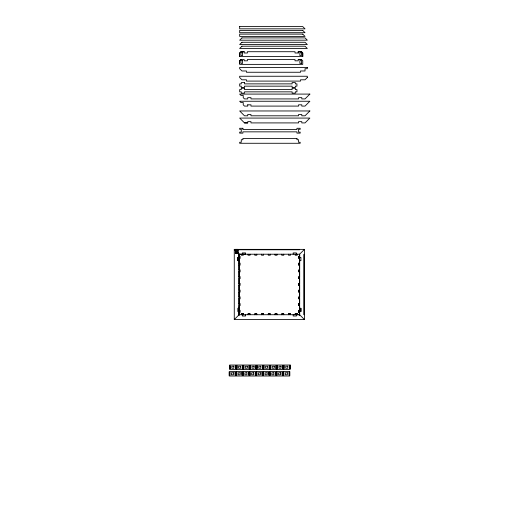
<?xml version="1.0" encoding="UTF-8"?>
<svg xmlns="http://www.w3.org/2000/svg" width="531" height="531" viewBox="0 0 531 531"><rect width="100%" height="100%" fill="white"/><g stroke="black" fill="none" stroke-linecap="round" stroke-linejoin="round"><path stroke-width="0.8" d="M237.828 252.922L235.552 252.929L237.828 252.922L237.828 249.364L235.552 249.364M234.271 319.569L234.271 249.371L304.469 249.371L304.469 319.569L234.271 319.569L239.109 314.73L239.109 312.308L240.118 312.328L240.112 310.31L239.109 310.31M239.116 310.688L239.109 258.245L239.103 260.668L237.835 260.668L237.828 257.442L239.116 257.442L239.109 254.21L234.271 249.371L238.034 253.134M239.109 256.632L239.109 254.21L237.828 252.935L235.552 252.935M298.236 53L298.236 51.719L301.469 51.719L302.75 53L302.743 56.565L239.667 56.565L239.667 53.007L240.948 51.719L244.174 51.719L244.174 53L247.4 52.994L247.4 51.713L295.01 51.719L295.01 53L298.236 53L298.236 51.719L301.469 51.719L302.743 53.007L302.743 56.565M304.469 319.569L299.63 314.73L299.63 311.505L300.911 311.505L300.911 308.272L299.63 308.272M299.63 269.695L299.637 254.21L304.469 249.371M237.842 252.929L237.842 250.373M239.109 313.117L239.109 311.505L237.828 311.505L237.828 308.272L239.103 308.272L239.109 314.737M299.623 313.117L299.63 311.505M240.948 59.538L239.66 60.819L239.667 64.377L302.743 64.377L302.75 60.819L301.469 59.538L298.236 59.538L298.236 60.819L295.01 60.819L295.01 59.538L247.406 59.532L247.406 60.819L244.18 60.819L244.18 59.538L240.948 59.538L239.66 60.819L239.667 63.096M244.499 122.92L247.738 122.92L247.738 121.632L250.964 121.632L250.964 122.913L298.568 122.913L298.568 121.639L301.8 121.639L301.8 122.92L305.026 122.92L309.865 118.074L239.667 118.074L244.499 122.92L247.738 122.913M229.638 365.806L230.646 366.178L229.638 366.503M290.152 365.806L289.196 366.125L290.152 366.503M229.638 366.908L230.646 367.286L229.638 367.605M290.152 366.908L289.196 367.226L290.152 367.605M229.638 368.016L230.653 368.395L229.638 368.713M290.152 368.016L289.203 368.341L290.152 368.713M229.233 372.317L230.248 372.696L229.233 373.014M289.753 372.317L288.798 372.643L289.753 373.014M229.233 373.419L230.248 373.797L229.233 374.116M289.753 373.419L288.798 373.744L289.753 374.116M229.233 374.528L230.248 374.906L229.233 375.231M289.753 374.528L288.798 374.853L289.753 375.231M244.174 51.719L240.948 51.719L239.667 53.007L239.667 56.565M298.236 59.538L301.469 59.538M239.123 249.769L299.637 249.769M238.027 250.652L235.552 250.652L235.552 253.128M235.279 252.929L238.1 252.929M238.346 254.21L299.637 254.21L299.63 315.5M239.109 256.407L240.118 256.407L240.112 258.424L239.109 258.424M298.621 256.42L299.637 256.413M299.623 255.823L299.63 257.442L300.918 257.442L300.918 260.668L299.637 260.668L299.623 310.688L299.637 305.81M299.637 258.431L298.621 258.438L298.628 256.413M239.109 263.144L240.118 263.144L240.118 265.161L239.109 265.161M299.637 263.15L298.621 263.157L298.621 265.175L299.637 265.168M239.109 269.887L240.118 269.887L240.118 271.905L239.109 271.905M299.637 269.887L298.621 269.894L298.621 271.912L299.637 271.905M239.109 276.624L240.118 276.624L240.118 278.642L239.109 278.642M299.637 276.624L298.621 276.631L298.621 278.649L299.637 278.642M239.109 283.362L240.118 283.362L240.118 285.379L239.109 285.379M299.637 283.368L298.621 283.368L298.621 285.386L299.637 285.379M239.109 290.099L240.118 290.099L240.112 292.116L239.109 292.116M299.637 290.105L298.621 290.105L298.621 292.123L299.637 292.123M239.109 296.836L240.118 296.836L240.118 298.853L239.109 298.853M299.637 296.842L298.621 296.842L298.621 298.86L299.637 298.86M239.109 303.573L240.118 303.573L240.112 305.59L239.109 305.59M299.637 303.579L298.621 303.586L298.621 305.597L299.637 305.597M299.637 310.316L298.621 310.323L298.621 312.341L299.63 312.341M298.628 312.334L299.637 312.334L299.637 314.737L238.346 314.73M243.331 313.728L243.331 314.737L243.344 313.728L241.313 313.728L241.313 314.737M263.555 313.728L261.524 313.728L261.524 314.737M295.223 313.728L295.223 314.737L295.216 313.728L297.241 313.728M241.432 313.808L243.218 313.808M248.169 313.808L249.955 313.808M254.913 313.808L256.699 313.808M261.65 313.808L263.436 313.808M268.387 313.808L270.173 313.808M275.124 313.808L276.91 313.808M281.861 313.808L283.647 313.808M288.599 313.808L290.384 313.808M295.336 313.808L297.121 313.808M241.532 254.21L239.109 254.21L239.123 315.5M243.145 254.21L245.568 254.21L245.561 252.929L242.335 252.929L242.335 254.21M297.207 314.73L299.637 314.737M239.109 255.823L239.116 257.442M300.904 308.272L300.911 311.505M299.637 257.442L299.63 254.21L299.637 256.632M299.63 271.334L299.63 277.082M299.63 278.722L299.637 283.647M299.637 285.286L299.637 290.211M299.637 291.858L299.637 296.776M299.637 298.422L299.637 304.163M239.116 258.252L239.103 269.695M239.109 271.334L239.109 277.082M239.109 278.722L239.109 283.647M239.109 285.286L239.109 290.211M239.109 291.858L239.116 296.783M239.116 298.422L239.116 304.163M239.116 305.81L239.116 308.272M298.707 256.533L298.701 258.053M298.707 263.27L298.701 265.055M298.701 270.272L298.701 271.533M298.701 277.016L298.701 278.271M298.707 283.488L298.701 285.266M298.701 290.49L298.701 292.004M298.701 297.227L298.701 298.482M298.707 303.699L298.701 305.219M298.701 310.701L298.701 312.215M297.234 254.216L297.234 255.225L295.216 255.225L295.216 254.216M297.234 313.728L297.241 314.737M296.398 254.21L296.398 252.929L293.172 252.929L293.172 254.21M296.404 314.73L296.404 316.011L293.172 316.011L293.172 314.73M290.497 254.216L290.497 255.225L288.479 255.225L288.479 254.216M290.503 314.737L290.497 313.728L288.479 313.728L288.479 314.737M283.76 254.216L283.76 255.225L281.742 255.225L281.742 254.216M283.76 314.737L283.766 313.728L281.742 313.728L281.742 314.737M277.023 254.216L277.023 255.225L275.005 255.225L275.005 254.216M277.023 314.737L277.029 313.728L275.005 313.728L275.005 314.737M270.279 254.216L270.279 255.225L268.268 255.225L268.268 254.216M270.292 314.737L270.279 313.728L268.268 313.728L268.268 314.737M263.542 254.216L263.542 255.225L261.524 255.225L261.524 254.216M263.542 313.728L263.542 314.737M256.805 254.216L256.805 255.225L254.787 255.225L254.787 254.216M256.805 314.737L256.818 313.728L254.787 313.728L254.787 314.737M250.068 254.216L250.068 255.225L248.05 255.225L248.05 254.216M250.068 314.737L250.081 313.728L248.05 313.728L248.05 314.737M245.568 314.73L245.568 316.011L242.342 316.011L242.342 314.73M243.331 254.216L243.331 255.225L241.313 255.225L241.313 254.216M237.828 249.364L237.828 252.935M237.835 257.442L237.835 260.668M239.667 26.55L239.667 28.833L305.026 28.866L302.75 26.583L239.667 26.55M247.738 104.819L247.738 106.1L244.499 106.094L243.231 104.813L243.231 102.529L240.948 102.529L239.667 101.248L309.865 101.248L305.026 106.094L301.8 106.094L301.8 104.813L298.568 104.813L298.568 106.087L250.964 106.1L250.964 104.819L247.738 104.819M235.419 366.038C236.786 368.434 238.904 364.319 235.419 366.038M235.419 367.14C236.786 369.536 238.904 365.421 235.419 367.14M235.425 368.248C236.786 370.645 238.91 366.529 235.425 368.248M235.021 372.55C236.381 374.946 238.505 370.83 235.021 372.55M235.021 373.651C236.381 376.048 238.505 371.932 235.021 373.651M235.021 374.76C236.388 377.163 238.512 373.047 235.021 374.76M242.143 366.038C243.51 368.434 245.627 364.319 242.143 366.038M242.143 367.14C243.51 369.536 245.627 365.421 242.143 367.14M242.149 368.248C243.51 370.645 245.634 366.529 242.149 368.248M241.744 372.55C243.105 374.946 245.229 370.83 241.744 372.55M241.744 373.651C243.105 376.048 245.229 371.932 241.744 373.651M241.744 374.76C243.112 377.163 245.236 373.047 241.744 374.76M248.866 366.038C250.234 368.434 252.358 364.319 248.866 366.038M248.866 367.14C250.234 369.536 252.358 365.421 248.866 367.14M248.873 368.248C250.234 370.645 252.358 366.529 248.873 368.248M248.468 372.55C249.835 374.946 251.953 370.83 248.468 372.55M248.468 373.651C249.835 376.048 251.953 371.932 248.468 373.651M248.475 374.76C249.835 377.163 251.959 373.047 248.475 374.76M255.597 366.038C256.958 368.434 259.082 364.319 255.597 366.038M255.597 367.14C256.958 369.536 259.082 365.421 255.597 367.14M255.597 368.248C256.964 370.645 259.082 366.529 255.597 368.248M255.192 372.55C256.559 374.946 258.677 370.83 255.192 372.55M255.192 373.651C256.559 376.048 258.677 371.932 255.192 373.651M255.199 374.76C256.559 377.163 258.683 373.047 255.199 374.76M262.314 366.038C263.681 368.434 265.805 364.319 262.314 366.038M262.314 367.14C263.681 369.536 265.805 365.421 262.314 367.14M262.321 368.248C263.688 370.645 265.805 366.529 262.321 368.248M261.916 372.55C263.283 374.946 265.4 370.83 261.916 372.55M261.916 373.651C263.283 376.048 265.4 371.932 261.916 373.651M261.922 374.76C263.283 377.163 265.407 373.047 261.922 374.76M269.038 366.038C270.405 368.434 272.529 364.319 269.038 366.038M269.038 367.14C270.405 369.536 272.529 365.421 269.038 367.14M269.044 368.248C270.412 370.645 272.529 366.529 269.044 368.248M268.64 372.55C270.007 374.946 272.124 370.83 268.64 372.55M268.64 373.651C270.007 376.048 272.124 371.932 268.64 373.651M268.646 374.76C270.007 377.163 272.131 373.047 268.646 374.76M275.768 366.038C277.129 368.434 279.253 364.319 275.768 366.038M275.768 367.14C277.129 369.536 279.253 365.421 275.768 367.14M275.768 368.248C277.136 370.645 279.26 366.529 275.768 368.248M275.363 372.55C276.731 374.946 278.855 370.83 275.363 372.55M275.363 373.651C276.731 376.048 278.855 371.932 275.363 373.651M275.37 374.76C276.737 377.163 278.855 373.047 275.37 374.76M282.446 366.038C283.813 368.434 285.937 364.319 282.446 366.038M282.446 367.14C283.76 369.523 285.977 365.434 282.446 367.14M282.452 368.248C283.82 370.645 285.937 366.529 282.452 368.248M282.047 372.55C283.415 374.946 285.532 370.83 282.047 372.55M282.047 373.651C283.415 376.048 285.532 371.932 282.047 373.651M282.054 374.76C283.415 377.163 285.539 373.047 282.054 374.76M241.944 37.92L239.667 40.203L307.303 40.17L305.026 37.893L241.944 37.92M241.944 42.281L239.667 44.558L307.303 44.558L305.026 42.281L241.944 42.281M241.944 46.21L239.667 48.494L307.303 48.494L305.026 46.21L241.944 46.21M307.303 77.533L305.026 79.809L300.519 79.809L300.519 81.09L246.45 81.09L246.45 79.809L241.944 79.809L239.667 77.533L239.667 76.252L307.303 76.252L307.303 77.533M309.865 94.087L305.026 98.925L301.794 98.925L301.794 97.644L298.568 97.644L298.568 98.925L250.957 98.925L250.957 97.644L247.731 97.644L247.731 98.925L244.499 98.925L243.225 97.651L243.225 95.401L240.974 95.401L239.667 94.087L309.865 94.087M309.865 110.966L305.026 115.804L301.8 115.804L301.8 114.523L298.568 114.523L298.568 115.804L250.964 115.804L250.964 114.523L247.731 114.523L247.731 115.804L244.499 115.804L239.667 110.966L309.865 110.966M301.475 63.368L299.862 63.368L299.862 60.541L301.475 60.541L301.475 63.368M302.743 30.413L239.667 30.413L239.667 32.69L305.026 32.69L302.743 30.413M302.743 34.123L239.667 34.123L239.667 36.4L305.026 36.4L302.743 34.123M242.567 52.728L240.948 52.728L240.948 55.556L242.567 55.556L242.567 52.728M301.469 52.728L299.856 52.728L299.856 55.556L301.469 55.556L301.469 52.728M242.561 60.541L240.948 60.541L240.948 63.368L242.561 63.368L242.561 60.541M307.303 67.417L239.667 67.417L239.667 68.698L241.944 70.981L246.45 70.981L246.45 72.256L300.519 72.256L300.519 70.981L305.026 70.981L305.026 68.698L307.303 68.698L307.303 67.417M244.506 82.59L241.28 82.59L241.28 83.871L239.667 83.871L239.667 86.155L241.28 86.155L241.28 87.442L244.506 87.442L244.506 86.155L292.116 86.155L292.116 87.436L295.342 87.436L295.342 86.155L296.955 86.155L296.955 83.871L295.342 83.871L295.342 82.59L292.116 82.59L292.116 83.871L244.506 83.871L244.506 82.59M244.512 88.285L241.286 88.285L241.286 89.566L239.667 89.566L239.667 91.85L241.286 91.85L241.286 93.131L244.512 93.131L244.512 91.85L292.116 91.85L292.116 93.131L295.342 93.131L295.342 91.85L296.968 91.85L296.968 89.566L295.342 89.566L295.342 88.285L292.116 88.285L292.116 89.566L244.512 89.566L244.512 88.285M242.893 128.283L239.667 128.283L239.667 129.292L241.28 129.292L241.28 132.119L239.667 132.119L239.667 133.135L242.893 133.135L242.893 131.847L296.955 131.847L296.955 133.128L300.181 133.128L300.181 132.119L298.568 132.119L298.568 129.292L300.181 129.292L300.181 128.283L296.955 128.283L296.955 129.564L242.893 129.564L242.893 128.283M296.955 138.438L242.893 138.438L242.893 139.719L241.28 139.719L241.28 142.268L239.667 142.268L239.667 143.277L300.181 143.277L300.181 142.268L298.568 142.268L298.568 139.719L296.955 139.719L296.955 138.438M290.152 365.043L229.638 365.043L229.638 369.476L290.152 369.476L290.152 365.043M233.859 366.251L231.841 366.251L231.841 368.268L233.859 368.268L233.859 366.251M240.596 366.251L238.578 366.251L238.578 368.268L240.596 368.268L240.596 366.251M247.333 366.251L245.315 366.251L245.315 368.268L247.333 368.268L247.333 366.251M254.07 366.251L252.052 366.251L252.052 368.268L254.07 368.268L254.07 366.251M260.807 366.251L258.789 366.251L258.789 368.268L260.807 368.268L260.807 366.251M267.544 366.251L265.527 366.251L265.527 368.268L267.544 368.268L267.544 366.251M274.281 366.251L272.264 366.251L272.264 368.268L274.281 368.268L274.281 366.251M281.018 366.251L279.001 366.251L279.001 368.268L281.018 368.268L281.018 366.251M287.756 366.251L285.738 366.251L285.738 368.268L287.756 368.268L287.756 366.251M289.753 371.554L229.233 371.554L229.233 375.994L289.753 375.994L289.753 371.554M233.454 372.762L231.436 372.762L231.436 374.78L233.454 374.78L233.454 372.762M240.191 372.762L238.173 372.762L238.173 374.78L240.191 374.78L240.191 372.762M246.928 372.762L244.917 372.762L244.917 374.78L246.928 374.78L246.928 372.762M253.672 372.762L251.654 372.762L251.654 374.78L253.672 374.78L253.672 372.762M260.409 372.762L258.391 372.762L258.391 374.78L260.409 374.78L260.409 372.762M267.146 372.762L265.128 372.762L265.128 374.78L267.146 374.78L267.146 372.762M273.883 372.762L271.865 372.762L271.865 374.78L273.883 374.78L273.883 372.762M280.62 372.762L278.602 372.762L278.602 374.78L280.62 374.78L280.62 372.762M287.357 372.762L285.339 372.762L285.339 374.78L287.357 374.78L287.357 372.762M304.077 314.724L304.077 254.21L304.071 314.737"/></g></svg>
